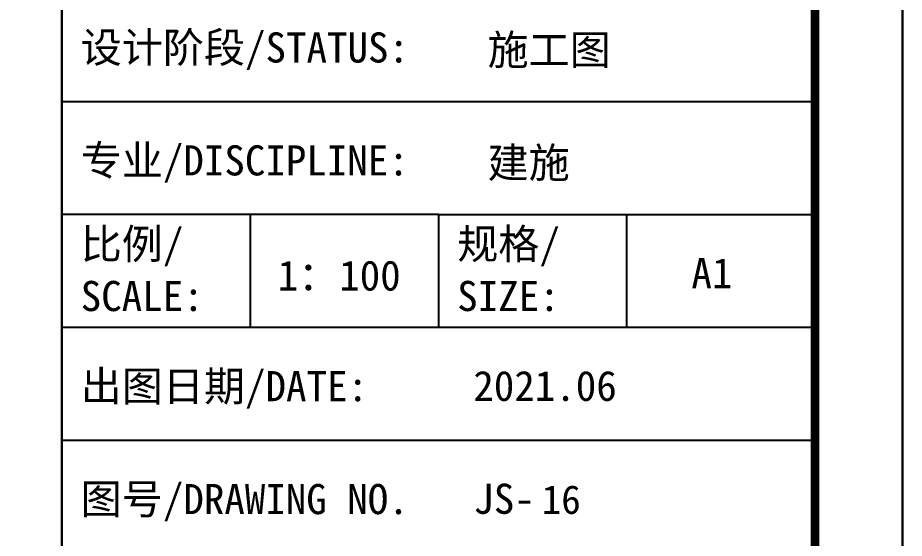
# Model space of a CAD drawing. Extents: x -737978 to 768813, y -372247 to 1140308.
# Drawn here: x -77233 to -62044, y -143965 to -135042 of the extents above; entities that cross this region are included whole.
import ezdxf

# ---------------------------------------------------------------- set-up
doc = ezdxf.new("R2010")
doc.units = 0
doc.header["$LTSCALE"] = 10
doc.header["$MEASUREMENT"] = 0
doc.layers.get('0').update_dxf_attribs({"linetype": 'CONTINUOUS'})
doc.layers.add('PUB_TITLE', color=4, linetype='CONTINUOUS')
doc.styles.add('-宋体', font='', dxfattribs={"width": 0.8})
doc.styles.get('-宋体').set_extended_font_data('SimSun')

# ---------------------------------------------------------------- blocks, each defined once
blk = doc.blocks.new('TQ1')
at = {"layer": 'PUB_TITLE'}
for p, q in [((-49854.8, -408254.8), (-43854.8, -408254.8)), ((-46854.8, -409154.8), (-49854.8, -409154.8)), ((-48354.8, -409154.8), (-48354.8, -410054.8)), ((-46854.8, -409154.8), (-46854.8, -410054.8)), ((-46854.8, -409154.8), (-43854.8, -409154.8)), ((-45354.8, -409154.8), (-45354.8, -410054.8)), ((-49854.8, -410054.8), (-43854.8, -410054.8)), ((-49854.8, -410954.8), (-43854.8, -410954.8))]:
    blk.add_line(p, q, dxfattribs=at)
at = {"layer": 'PUB_TITLE', "const_width": 20}
blk.add_lwpolyline([(-49854.8, -378413.9), (-49854.8, -418454.8)], dxfattribs=at)
at = {"layer": 'PUB_TITLE', "style": '-宋体'}
for s, p in [('设计阶段/STATUS:', (-49704.8, -407944.5)), ('施工图', (-46462.9, -407963.2)), ('专业/DISCIPLINE:', (-49704.8, -408844.5)), ('建施', (-46462.9, -408863.2)), ('比例/', (-49704.8, -409510.6)), ('规格/', (-46704.8, -409510.6)), ('1：100', (-48135.6, -409762.4)), ('A1', (-44838.8, -409743.4)), ('SCALE:', (-49704.8, -409925.7)), ('SIZE:', (-46704.8, -409925.7)), ('出图日期/DATE:', (-49704.8, -410644.5)), ('2021.06', (-46576.5, -410642)), ('图号/DRAWING NO.', (-49704.8, -411544.5)), ('JS-', (-46576.5, -411542))]:
    blk.add_text(s, height=240, dxfattribs=at).set_placement(p)

msp = doc.modelspace()

# ---------------------------------------------------------------- linework, layer by layer
at = {"layer": 'PUB_TITLE'}
for points in [[(-219725.1, -159910.6), (-62075.1, -159910.6), (-62075.1, -70810.6), (-219725.1, -70810.6)], [(-62075.1, -159910.6), (95574.9, -159910.6), (95574.9, -70810.6), (-62075.1, -70810.6)]]:
    msp.add_lwpolyline(points, close=True, dxfattribs=at)
at = {"layer": 'PUB_TITLE', "const_width": 150}
msp.add_lwpolyline([(-215975.1, -158410.6), (-63575.1, -158410.6), (-63575.1, -72310.6), (-215975.1, -72310.6)], close=True, dxfattribs=at)

# ---------------------------------------------------------------- block references
at = {"xscale": 2.15028113370122, "yscale": 2.15028113370122, "zscale": 2.15028113370122}
msp.add_blockref('TQ1', (30724.9, 741385.6), dxfattribs=at)

# ---------------------------------------------------------------- texts
at = {"layer": 'PUB_TITLE', "style": '-宋体'}
msp.add_text('16', height=491.49, dxfattribs=at).set_placement((-68256, -143546.9))

doc.saveas('drawing.dxf')
